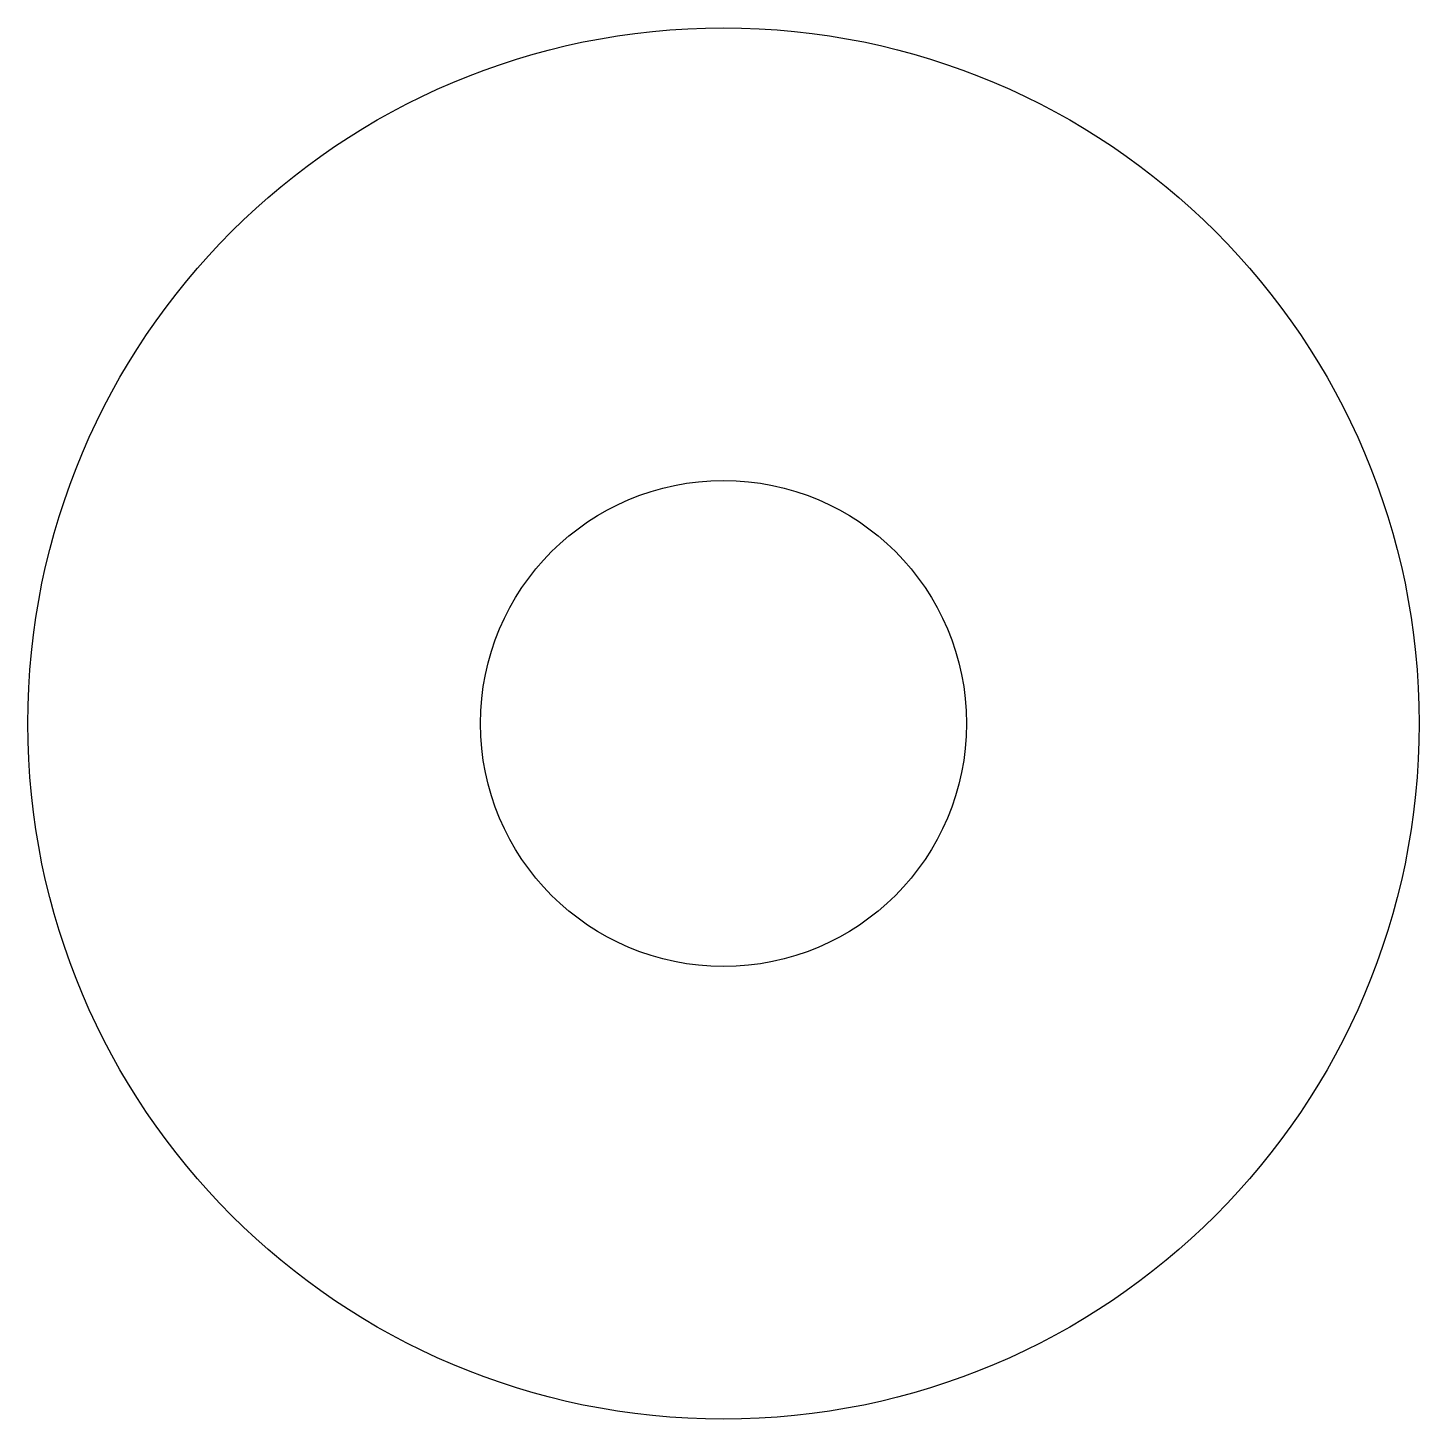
# Model space of a CAD drawing. Header units: millimetres. Extents: x -0.375 to 0.375, y -0.375 to 0.375.
import ezdxf

# ---------------------------------------------------------------- set-up
doc = ezdxf.new("R2010")
doc.units = ezdxf.units.MM

msp = doc.modelspace()

# ---------------------------------------------------------------- linework, layer by layer
for radius in [0.375, 0.131]:
    msp.add_circle((0, 0), radius)

doc.saveas('drawing.dxf')
